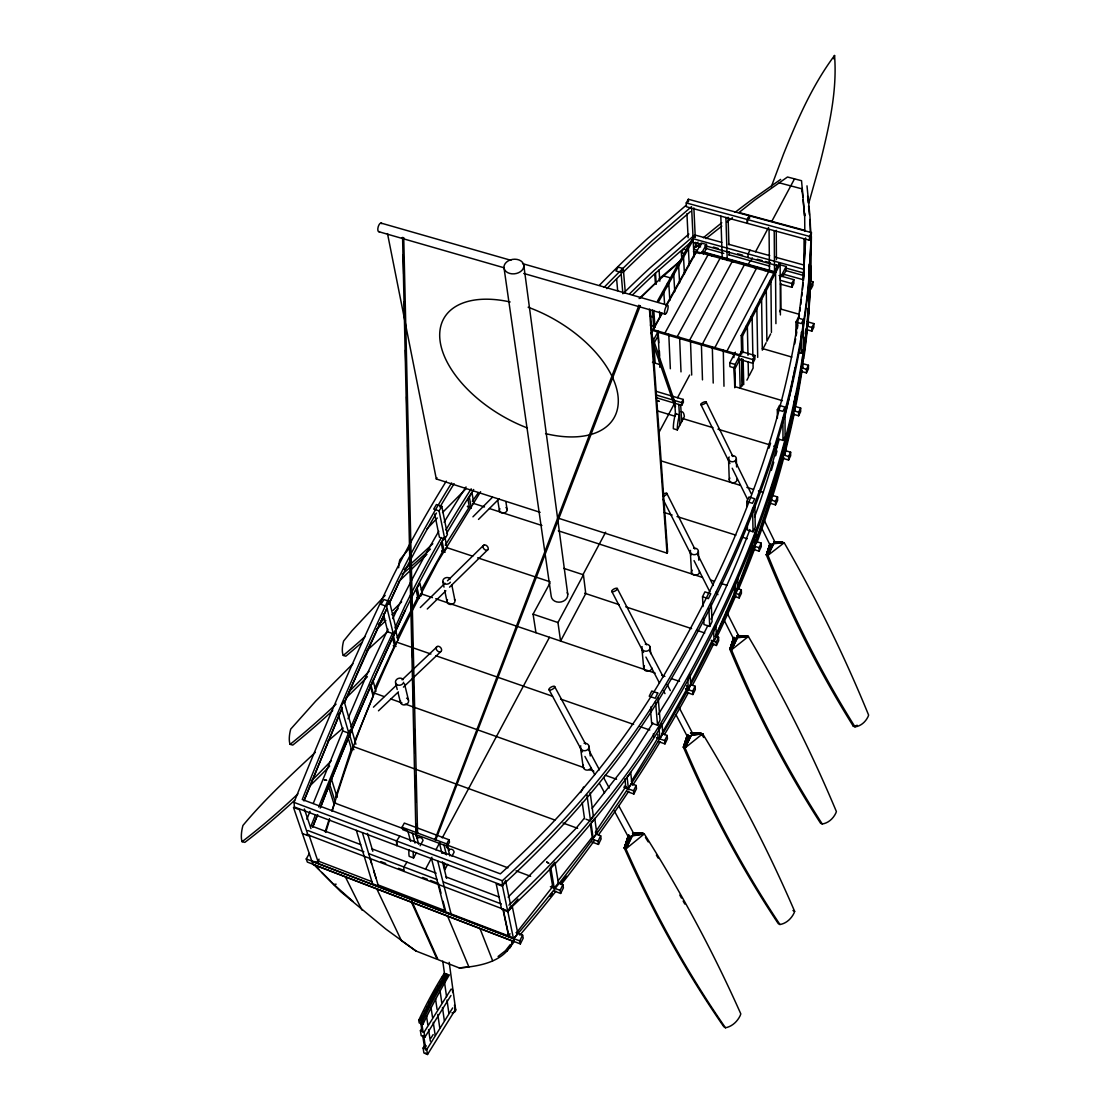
<?xml version="1.0" encoding="UTF-8"?>
<svg xmlns="http://www.w3.org/2000/svg" width="1110" height="1110" viewBox="0 0 1110 1110"><rect width="100%" height="100%" fill="white"/><g stroke="black" fill="none" stroke-linecap="round" stroke-linejoin="round"><path stroke-width="1.5" d="M785.672 450.729L790.639 452.228L790.639 455.794L788.586 460.039L783.604 458.541M780.33 284.091L791.86 287.31L791.86 283.536L793.858 279.664L779.04 275.53M793.858 279.664L793.858 283.438L791.86 287.31M793.858 401.445L793.83 410.561L785.367 448.926M795.925 335.942L795.981 322.067L798.021 318.043L803.39 319.569L803.182 349.067L801.184 353.077L798.534 352.314M793.636 414.308L798.631 415.778L798.645 412.198L800.671 408.064L795.676 406.593M800.671 408.064L800.643 411.657L798.631 415.778M801.184 353.077L801.309 332.265M802.322 191.739L802.336 188.95L779.234 182.831M446.303 481.129A2655.189 1745.406 42.8 0 0 392.496 577.255C357.073 651.154 324.453 726.301 294.039 802.391L294.4 806.984L502.303 885.322L502.331 880.743C568.986 819.804 628.121 750.651 672.965 672.022A1460.385 908.368 -25.2 0 0 808.538 282.661L811.424 232.6L749.5 215.826L747.46 219.558L747.543 223.387L809.426 240.232L811.382 236.444L810.772 281.191L809.495 283.702M803.793 278.36L804.084 238.775M804.861 230.353L739.01 212.509L754.98 199.883L787.503 177.003L801.545 180.708L804.625 215.992L803.085 199.814M801.517 371.462L806.443 372.891L806.471 369.269L808.455 365.273L801.878 363.372M807.692 309.621L807.567 321.942L808.038 308.483M808.288 314.935L808.177 326.104L808.524 310.772M808.996 271.187L809.065 264.291M809.426 240.232L809.467 236.402L811.424 232.6M808.455 365.273L808.413 368.881L806.443 372.891M806.928 329.725L811.882 331.127L811.923 327.492L813.866 323.607L807.261 321.733M812.909 281.774L812.867 285.436L810.952 289.197L810.994 285.548L812.909 281.774L809.62 280.858M813.866 323.607L813.824 327.242L811.882 331.127M810.897 269.952L808.219 316.045A1432.344 903.318 -25.5 0 1 675.213 702.616C631.063 780.691 573.232 849.871 507.645 910.811M811.216 240.19L808.51 286.463A1457.166 907.813 -25.2 0 1 673.215 675.518C628.204 754.412 569.18 824.106 502.303 885.322M810.938 266.233L808.26 312.354A1435.424 903.901 -25.5 0 1 674.963 699.244C631.243 776.528 573.856 844.876 508.893 905.149M805.596 237.901L802.891 282.342A1453.073 903.568 -25.1 0 1 667.193 669.649C623.112 746.392 565.739 814.407 500.374 873.847L302.267 799.505C331.793 724.886 363.636 651.223 398.185 578.782A2637.513 1734.93 42.7 0 1 451.631 482.933M803.071 282.731L802.863 286.144A1449.896 903.013 -25.2 0 1 802.516 289.488M803.279 279.318L805.555 241.73M761.307 527.333L769.882 544.691L773.864 543.65L774.974 542.11L764.263 520.326M769.729 544.441L766.372 554.931A1038.974 727.314 -89.6 0 0 853.34 726.259L855.005 726.842A17.94 14.61 -73.4 0 0 868.048 716.685L868.617 715.09A3152.053 2120.78 -24.8 0 0 784.201 542.748L773.642 541.722L784.201 542.748L767.981 555.333L766.372 554.931L769.965 543.733M803.071 355.519L804.278 343.933M804.625 340.631L804.958 337.329M805.305 334.013L805.818 329.059M723.456 618.811L733.516 638.722L737.595 637.737L738.774 636.072L726.412 611.554M734.029 637.209L729.88 649.322A1064.67 749.93 -88.6 0 0 820.567 823.232L822.246 823.967A18.579 15.054 -70.6 0 0 835.788 813.186L836.385 811.535A3444.718 2211.689 -25.4 0 0 748.376 636.516L737.442 635.572L748.376 636.516L731.504 649.85L729.88 649.322L733.419 638.083M676.101 714.965L687.215 736.291L691.363 735.375L692.501 733.224L679.029 707.32M779.942 924.505A1092.379 775.03 -87.5 0 1 685.05 747.918L683.455 747.252L687.798 734.612L683.455 747.252A1091.186 774.655 -87.5 0 0 778.276 923.631L779.942 924.505A19.272 15.54 -67.6 0 0 794.038 913.086L794.649 911.365A3785.28 2310.659 -25.8 0 0 702.644 733.793L691.308 732.919M795.329 403.055L800.157 374.209M800.726 370.809L801.295 367.424M614.343 810.966L628.232 836.732L632.464 835.886L633.713 833.527L619.033 806.249M706.154 402.014L706.113 402.306A2.942 0.916 -26.2 0 1 702.949 404.456L702.297 404.664A2.942 0.916 -26.2 0 1 700.951 404.65L700.826 404.442A2.942 0.916 -26.2 0 1 704.697 401.806L705.266 401.709A2.942 0.916 -26.2 0 1 706.154 402.014L732.919 456.501M725.468 1027.777A1119.546 802.322 -86.3 0 1 625.915 848.886L624.333 848.054L628.468 835.4L624.333 848.054A1118.283 801.906 -86.3 0 0 723.817 1026.736L725.468 1027.777A20.022 16.04 -64.5 0 0 740.176 1015.664L740.814 1013.888A4182.355 2418.288 -26.1 0 0 644.286 833.915L642.69 833.111L632.534 833.124M401.987 237.679L403.735 237.665L417.554 832.68L416.75 833.027L415.889 832.722L402.583 237.484M415.889 832.722L417.554 832.68M833.707 58.816L834.553 55.5C812.312 85.303 797.355 119.7 783.563 153.999L771.311 186.73M713.661 640.04A1454.031 915.583 -25.8 0 1 513.514 938.741L311.91 861.346L318.195 862.068L319 859.14M772.088 493.964L783.133 454.67L783.105 447.788M808.801 203.116L820.068 163.114C828.712 127.997 837.384 91.936 834.553 55.5M771.2 500.36L772.56 495.781L772.449 484.945L771.089 489.538L771.2 500.36L768.342 499.819M784.548 455.183L785.866 450.743L785.838 439.81L784.52 444.25L784.548 455.183L781.731 454.656M325.729 832.389L329.684 819.333M332.14 811.16C352.383 743.006 379.093 676.684 410.991 613.164M687.118 736.069L683.455 747.252L687.145 735.555M628.912 834.873L624.333 848.054L628.204 835.899M325.161 831.765L329.351 818.819M331.973 810.716L334.068 804.25L328.047 785.075M683.455 747.252L687.381 735.097M335.664 797.216L351.329 748.82L348.554 739.274M689.06 736.485L685.05 747.918L702.644 733.793L692.585 733.446M729.88 649.322L733.419 638.527L735.042 639.055L739.052 636.086M735.042 639.055L731.504 649.85A1065.808 750.277 -88.6 0 0 822.246 823.967M775.252 542.11L771.394 544.913L767.981 555.333A1040.056 727.633 -89.6 0 0 855.005 726.842M624.333 848.054L628.149 836.468L630.078 837.023M629.731 837.287L625.915 848.886L644.286 833.915L633.782 833.776M756.201 539.96L769.813 499.777L769.743 492.965M769.841 544.774L766.372 554.931L769.785 544.524L771.394 544.913M638.944 305.319L434.981 839.396L435.633 840.228L640.234 305.888M638.708 305.43L640.331 306.152M689.268 736.443L685.05 747.918L691.363 735.375L702.644 733.793L692.571 733.946M735.569 638.763L731.504 649.85L737.595 637.737L748.376 636.516L738.733 636.432M771.908 544.635L767.981 555.333L773.864 543.65L784.201 542.748L774.946 542.429M436.383 840.187L434.981 839.396M630.3 836.982L625.915 848.886L632.464 835.886L644.286 833.915L633.741 834.345M737.72 586.926L752.982 545.676L752.844 538.933M754.842 546.439L756.59 541.791L756.382 531.079L754.62 535.741L754.842 546.439L751.983 545.745M317.044 816.044L312.645 827.116L317.682 814.601M320.179 808.136C345.987 740.967 374.791 675.019 405.469 609.945A2546.881 1693.943 43.1 0 1 443.931 538.031M315.49 814.851L311.077 825.812L360.667 844.599M318.639 807.012L349.608 730.269M320.818 806.762C346.32 740.023 375.374 674.741 405.469 609.945M306.846 819.222L310.037 811.327M313.242 803.446L342.546 731.351M354.811 740.772L373.196 696.386L370.213 685.286M631.035 836.718L625.915 848.886L631.77 836.343M690.004 736.166L685.05 747.918L690.711 735.805M772.588 544.372L767.981 555.333L773.254 544.039M736.277 638.5L731.504 649.85L736.971 638.153M350.954 727.119L372.766 675.782L392.843 632.547M347.985 718.767L366.911 674.464L388 629.231M342.269 707.278L303.904 800.92L342.324 707.722M344.308 702.644L386.668 608.779M344.364 703.088L366.342 652.361L386.974 608.544M715.45 636.252L734.515 592.782L734.237 584.457M394.924 627.955L404.664 606.504A2556.705 1698.425 43 0 1 441.475 537.545M392.843 618.631L399.059 604.992A2573.507 1708.526 43.1 0 1 438.769 531.274M389.097 603.923L399.017 582.334A2626.981 1730.212 42.7 0 1 436.452 513.014M374.916 688.117L394.508 645.742L392.912 639.235M412.559 902.777L438.02 959.637L459.235 967.934C478.382 966.366 502.747 962.523 512.085 943.417M509.989 947.912L513.93 941.1M506.951 951.381L508.338 948.398M388.847 604.117L399.017 582.334M685.508 688.727L688.394 689.698L690.739 684.703L690.101 674.408M738.053 588.786L735.861 593.475L735.514 582.903L737.734 578.199L738.053 588.786L741.327 589.826L741.424 593.281L739.191 597.943L734.293 596.361M714.105 641.386L716.38 636.543L715.908 626.096L713.619 630.952L714.105 641.386L711.246 640.456L716.255 642.093L716.408 645.493L711.51 643.856M445.734 973.609L433.469 994.296L420.329 1020.284L421.356 1020.714L434.496 994.726L446.747 974.011M689.504 675.657L687.742 679.417L688.394 689.698M658.438 741.605L664.973 743.88L667.429 738.747L667.165 735.458L662.268 733.752M752.538 549.075L759.115 551.17L759.06 547.688L761.238 543.151L754.647 541.069M759.115 551.17L761.293 546.633L761.238 543.151M686.369 692.307L692.904 694.541L692.696 691.197L695.096 686.216L690.184 684.551M716.255 642.093L718.572 637.265L715.298 636.183M739.191 597.943L739.08 594.516L741.327 589.826M692.904 694.541L695.29 689.56L695.096 686.216M716.408 645.493L718.711 640.664L718.572 637.265M627.428 791.68L633.907 793.983L636.474 788.697L636.127 785.464L631.271 783.729M770.548 503.357L775.488 504.883L775.46 501.373L777.569 496.975L772.643 495.448M775.488 504.883L777.597 500.499L777.569 496.975M664.973 743.88L664.696 740.592L667.165 735.458M703.643 617.992L703.976 624.528L709.734 626.428L712.079 621.586L711.219 603.59M633.907 793.983L633.574 790.764L636.127 785.464M591.949 842.046L598.457 844.419L598.026 841.255L600.677 835.802L595.806 834.012M598.457 844.419L601.107 838.966L600.677 835.802M650.446 709.706L651.653 723.179L657.55 725.218L660.048 720.071L658.202 698.135M788.586 460.039L788.572 456.488L790.639 452.228M747.294 523.323L747.446 530.025L753.052 531.787L755.258 527.236L754.8 503.76M512.529 944.111L512.778 941.294M554.167 891.025L560.647 893.453L560.12 890.359L562.881 884.739L558.025 882.922M560.647 893.453L563.394 887.833L562.881 884.739M777.527 438.769L782.98 440.42L785.075 436.147L785.02 410.506M746.753 501.54L749 496.961L754.703 498.737L752.455 503.302L746.753 501.54L746.877 506.562M591.228 819.527L593.253 815.406L590.131 792.484M702.519 596.736L704.919 591.866L710.761 593.767L708.374 598.651L702.519 596.736L703.032 606.546M309.385 853.465L306.249 858.946L307.331 862.068L520.354 943.916L523.212 938.13L522.602 935.106L516.136 932.622M520.354 943.916L519.73 940.891L522.602 935.106M580.794 792.554L583.555 787.018M777.333 409.729L779.47 405.441L785.006 407.079L782.883 411.38L777.333 409.729L777.388 418.276M431.526 858.696L445.096 911.629L508.852 936.021L510.003 933.704M510.78 905.816L507.825 911.671L501.637 909.312L496.184 883.851L502.497 886.224L514.152 941.766L312.978 864.454L293.498 807.456L299.436 809.689L308.289 835.788L302.447 833.568M803.39 319.569L801.364 323.593L795.981 322.067M397.144 637.861L417.762 597.263L416.292 590.673M502.497 886.224L504.745 881.784M558.247 518.162L667.013 553.127L667.637 551.892L650.293 309.468M690.587 682.9L712.245 640.456M746.905 380.175L748.473 377.136L748.14 362.013M749.236 375.624L753.121 368.076L753.024 363.025M766.122 342.74L762.32 350.136L761.599 299.492L760.267 299.117M770.659 333.902L766.885 341.256L766.288 290.543L764.957 290.168M739.538 359.418L752.788 363.275L752.719 359.557L754.828 355.45L741.563 351.606M752.788 363.275L754.897 359.182L754.828 355.45M779.595 311.674L780.913 309.107L780.788 283.244M809.301 240.204L811.257 236.416M735.375 352.189L729.783 362.887L729.908 366.605L735.25 368.173L740.023 359.002M782.952 276.39L786.13 270.271L786.13 266.483L780.913 265.04M412.545 610.181L437.645 561.951L480.588 491.702M741.882 351.107L739.482 355.7L741.855 350.177M735.25 368.173L735.153 364.455L742.312 350.677M779.747 278.735L786.13 266.483M741.674 353.979L741.202 335.525L778.832 263.667L780.15 264.027L780.399 314.935M742.965 352.689L742.562 335.914L780.15 264.027M733.863 357.642L734.293 353.271M726.925 351.121L768.675 271.714M447.677 864.343L444.791 869.782A28.805 8.45 -69.5 0 1 444.694 863.08M452.006 856.129L454.156 852.078A29.151 8.575 -69.2 0 0 448.468 850.093M677.308 429.917A24.434 6.521 -73.3 0 1 679.417 414.863L675.435 413.655A24.42 6.563 -73.3 0 0 673.34 428.71L677.308 429.917L684.357 416.597A24.614 6.618 -73.1 0 0 681.082 411.727M723.29 350.066L723.984 386.252M765.123 270.729L765.636 269.758M447.288 846.333L446.706 843.919L448.926 839.729L404.317 823.079L402.056 827.228L402.708 829.656L447.288 846.333L449.508 842.143L448.926 839.729M656.163 397.658L681.734 405.33L681.568 402.583L683.233 399.447L656.052 391.303M712.329 346.875L713.217 383.061M754.412 267.746L754.911 266.788M681.734 405.33L683.399 402.195L683.233 399.447M756.465 268.315L714.465 348.429M748.265 264.444L750.249 260.725M425.546 869.172L431.915 857.253M435.897 849.816L439.879 842.365M442.266 837.883L549.478 637.293M582.694 575.16L605.671 532.189M659.049 432.303L674.325 403.749M677.544 397.699L689.657 375.041M750.693 260.864L752.289 257.867M755.535 251.79L768.536 227.467M771.783 221.389L794.524 178.863M583.444 574.813L585.747 593.6L560.578 641.067L557.955 622.53L583.444 574.813L563.783 568.362M750.041 250.194L748.043 253.912L748.126 257.617M701.381 343.698L702.477 379.884M743.714 264.777L744.227 263.819M744.311 264.929L702.033 344.808M689.587 340.271L732.184 261.558M690.489 340.534L691.683 375.041M733.058 261.807L733.571 260.85M408.979 849.622A28.652 8.838 -69.2 0 0 409.174 856.323L413.558 857.975L416.472 852.577M420.135 845.778L423.035 840.423A29.027 8.922 -69 0 0 417.11 838.341M679.611 337.371L680.999 371.892M722.43 258.852L722.957 257.909M747.21 219.489L749.236 215.756L688.353 199.259L686.258 202.936L686.452 206.765L747.294 223.332L747.21 219.489L686.258 202.936M535.977 632.728L533.077 614.163L549.991 583.041M677.225 336.677L720.099 258.2M668.775 334.221L670.343 368.742M711.843 255.91L712.356 254.953M664.904 333.097L708.041 254.856M659.826 367.285L657.966 331.085M701.27 252.969L701.798 252.025L774.849 272.325M658.188 331.501L653.193 340.506L653.457 344.239M701.437 253.455L706.432 244.45L701.34 243.034L666.874 304.959M654.289 342.74L658.438 335.234M703.268 254.218L706.584 248.224L706.432 244.45M421.314 589.854L442.876 551.087L441.183 542.748M652.694 330.461L661.81 313.02M665.986 305.527L696.039 251.526L774.808 273.421M651.292 332.986L662.129 313.492M661.962 733.405L686.965 688.797L686.757 685.55M681.582 256.521L681.373 252.747L683.496 248.959L688.45 250.333M621.059 272.408L623.293 268.551L618.173 267.108L615.939 270.951L621.059 272.408L622.863 293.734M348.804 733.141L351.801 727.98L344.114 701.173L341.048 706.376L348.804 733.141L343.17 731.101L338.092 713.772M444.763 539.044L447.427 534.52L441.808 506.313L436.396 504.55L433.691 509.101L439.102 510.877L444.763 539.044L439.435 537.295L434.704 514.083M393.287 633.768L396.117 628.94L389.457 601.426L383.921 599.525L381.021 604.381L386.571 606.282L393.287 633.768L387.834 631.867L383.436 614.08M386.571 606.282L389.457 601.426M659.923 738.733L662.864 733.779L662.018 723.651L659.062 728.632L659.923 738.733L657.106 737.526M439.102 510.877L441.808 506.313M444.943 550.81L446.955 547.438L444.833 536.838M420.856 596.098L422.244 593.781L419.927 583.291L417.138 587.939L419.483 598.415L416.819 597.485M444.153 537.962L442.127 541.347L444.277 551.934L441.641 551.046M540.126 512.334L436.313 478.965L437.007 477.8M631.368 781.371L658.105 737.609L657.828 734.418M424.908 1045.162L423.118 1048.034L423.895 1052.974L427.517 1054.5L455.156 1010.003L454.476 1005.036M446.511 974.941L444.305 978.479L447.052 974.136M448.065 974.552L445.165 979.145A151.099 46.342 -67.9 0 0 422.466 1021.755L422.868 1024.433L419.192 1022.907L418.775 1020.215A151.002 46.537 -67.9 0 1 441.502 977.66L444.416 973.068M426.212 1045.717L424.672 1048.201L422.743 1035.852M430.86 1038.28L433.164 1034.575M427.517 1054.5L426.753 1049.561L452.686 1007.908M422.216 1027.791L420.412 1030.663L421.19 1035.686L424.852 1037.226L450.965 995.504M424.852 1037.226L424.075 1032.203L451.173 989.01M652.93 722.971L625.887 765.206L592.171 808.288M658.383 714.285L669.288 696.886A1428.279 899.142 -25.4 0 0 707.889 625.471M445.263 545.204L469.363 506.937L467.823 498.515M595.307 832.32L625.762 786.685L624.916 778.901M403.86 866.952L406.995 862.137M510.364 944.513L505.48 950.715L498.085 956.487M396.728 845.542L396.561 840.95L399.85 836.135M472.277 501.331L478.188 492.951M628.357 788.322L631.895 783.48L630.73 772.505L627.15 777.375L628.357 788.322L624.333 786.088M516.497 932.802L552.711 886.571L549.575 868.284M558.08 880.785L592.185 837.245L590.312 823.662M511.974 942.737L514.138 940.073M549.838 896.145L551.989 893.481M560.647 882.825L562.812 880.161M511.849 943.153L514.027 940.475M549.963 896.242L552.142 893.564M560.855 882.838L566.294 876.137M583.749 818.916L575.59 828.809L508.13 897.144M554.223 887.889L558.399 883.005L554.903 862.262L550.671 867.201L554.223 887.889L551.656 886.113M507.936 911.74L512.321 906.648L517.87 933.69L513.597 938.727L508.422 935.05L503.385 911.393M511.127 906.842L517.926 899.003M410.423 546.98L399.808 559.828A16.844 6.813 -71.3 0 0 398.67 567.765M426.85 529.068L437.285 518.009M385.17 595.362L352.161 630.522L343.587 641.067A17.385 6.799 -72.2 0 0 343.267 655.441L345.807 656.204A958.984 306.846 -65.2 0 0 362.04 642.343M442.529 512.529L466.02 488.719M472.943 516.83L492.382 497.322M640.442 298.035L653.499 284.993L681.318 260.281M398.476 581.89L426.892 554.362M478.507 519.411L499.195 498.723M420.315 607.531L445.013 583.222M447.483 580.794L483.308 545.551M427.267 609.001L445.845 590.811M449.55 587.176L487.928 549.589M352.938 663.752L315.656 701.187L290.709 729.117A18.01 6.84 -73.1 0 0 290.112 744.352L292.749 745.087A978.867 309.565 -65.8 0 0 332.695 710.58M373.446 707.167L397.089 684.592M402.07 679.847L437.479 646.339A3.177 2.303 46.8 0 1 439.56 646.714L440.226 647.185A3.177 2.303 46.8 0 1 440.268 651.82L439.615 651.889A3.177 2.303 46.8 0 1 437.52 650.973L436.952 650.363A3.177 2.303 46.8 0 1 436.91 646.589M378.468 710.816L398.421 691.863M403.416 687.118L440.837 651.57M639.124 298.604L655.386 283.355L654.761 274.115M366.522 650.876L387.931 631.451M315.337 752.344C290.32 775.71 264.693 799.311 242.924 825.479A18.731 6.91 -74 0 0 242.063 841.685L244.824 842.379A1001.553 315.004 -66.4 0 0 294.566 800.379M696.456 246.822L700.244 243.465M694.222 235.389L654.387 270.188A2556.705 1698.425 43 0 0 629.772 293.678M690.545 242.466L654.636 273.879A2546.881 1693.943 43.1 0 0 632.506 294.969M688.852 234.057L650.183 267.774A2573.507 1708.526 43.1 0 0 624.222 292.527M327.852 741.133L343.115 727.98M690.392 211.608L652.625 244.283A2626.981 1730.212 42.7 0 0 622.738 272.699M686.049 205.336L648.101 238.053A2655.189 1745.406 42.8 0 0 599.608 285.048M691.516 206.654L652.361 240.481A2637.513 1734.93 42.7 0 0 604.09 287.365M659.062 278.874L681.138 260.142M705.946 238.65L721.819 226.107M727.105 221.917L732.392 217.74M780.663 179.418L751.262 200.091A2650.944 1743.463 43.8 0 0 735.125 212.315M663.336 496.253L663.558 496.184A3.039 1.041 -26.8 0 0 666.846 493.894L666.902 493.575A3.039 1.041 -26.8 0 0 666.028 493.159L665.445 493.242A3.039 1.041 -26.8 0 0 663.35 494.075M675.407 405.691L675.435 406.857M633.033 835.372L644.286 833.915L633.477 834.845M635.031 834.082L642.69 833.111L633.213 833.249M691.918 734.903L702.644 733.793L692.335 734.418M321.914 872.446L333.791 884.434L336.15 884.184M459.235 967.934L468.919 966.976L447.635 916.25M740.384 636.613L746.753 636.002L737.248 635.586M737.442 635.572L738.774 636.072M779.525 542.61L782.592 542.36L774.974 541.846M738.122 637.293L748.376 636.516L738.511 636.849M633.297 833.707L642.69 833.111L632.589 833.471M774.378 543.234L784.201 542.748L774.738 542.818M736.846 636.308L746.753 636.002L738.275 635.78M697.788 733.197L701.02 733.141A3774 2305.97 -25.8 0 1 703.671 737.484M779.4 542.402L782.592 542.36L774.433 541.999M737.428 636.002L746.753 636.002M690.434 733.086L701.02 733.141L691.114 732.933L692.501 733.224M779.595 542.318L782.592 542.36M774.045 541.68L774.974 542.11M350.94 749.07L353.937 749.625M393.231 645.729L396.034 646.478M747.46 219.558L809.467 236.402M721.764 242.396L695.137 235.056L693.084 238.719L803.862 269.328M728.424 244.228L769.716 255.619M774.641 256.979L804.153 265.11M713.258 247.072L718.128 248.418M737.65 253.815L742.534 255.161M757.242 259.24L762.195 260.614M765.498 261.516L770.451 262.89M693.264 242.424L701.575 244.727M704.905 245.657L779.262 266.233M785.811 268.051L803.834 273.032M700.604 246.961L695.637 245.588L693.597 249.25L696.9 250.18M705.571 248.335L723.775 253.385M728.743 254.759L769.827 266.15M786.144 270.673L804.084 275.641M703.532 252.012L776.029 272.158M782.564 273.962L803.793 279.859M687.09 248.224L688.38 248.584L689.241 265.54M774.239 272.436L775.557 272.81L775.918 323.662M693.389 251.72L699.98 253.552M681.373 252.747L684.676 253.663M780.316 280.317L791.86 283.536M682.248 256.882L683.538 257.243L684.44 274.17M769.605 281.274L770.937 281.649L771.422 332.431M677.364 265.581L678.654 265.942L679.597 282.856M672.452 274.35L673.756 274.711L674.741 291.611M663.655 275.96L670.19 277.805M780.538 308.996L798.853 314.185M755.549 308.136L756.881 308.511L757.7 357.392M806.956 326.09L811.923 327.492M662.531 292.041L663.836 292.416L664.585 304.209M750.804 317.196L752.136 317.585L752.885 356.296M746.017 326.326L747.363 326.715L747.987 355.283M380.98 223.068L510.891 260.295M522.56 263.639L667.457 305.181M741.202 335.525L742.562 335.914M378.94 231.74L503.76 267.69M523.726 273.449L665.181 314.185M650.183 316.128L653.499 317.099M762.362 348.54L791.791 357.045M801.531 367.84L806.471 369.269M650.349 325.133L655.33 326.576M652.625 329.531L739.468 354.77M651.445 330.1L658.827 332.251M732.794 353.757L752.719 359.557M657.411 332.084L733.765 354.284M729.783 362.887L735.153 364.455M652.458 362.304L660.325 364.746M734.792 386.613L782.397 400.668M793.719 410.742L798.645 412.198M655.954 394.91L681.568 402.583M657.175 410.839L675.241 416.305M681.817 418.29L713.022 427.711M717.948 429.195L768.883 444.569M773.809 446.053L777.097 447.052M782.023 454.503L788.572 456.488M661.074 460.886L740.273 485.334M746.877 487.373L753.468 489.413M758.421 490.939L763.375 492.465M768.869 499.333L775.46 501.373M663.96 512.432L672.133 515.012M677.031 516.552L735.833 535.131M742.368 537.198L747.266 538.738M752.455 545.593L759.06 547.688M473.026 503.232L484.501 506.951M489.427 508.533L541.916 525.502M558.316 530.802L702.463 577.408M710.65 580.058L713.924 581.113M720.473 583.236L727.022 585.345M468.073 506.701L471.362 507.769M734.168 592.92L739.08 594.516M446.373 547.466L472.721 556.193M477.647 557.817L550.088 581.793M584.651 593.226L619.213 604.673M625.79 606.851L691.599 628.621M696.539 630.258L704.767 632.977M441.919 551.115L445.179 552.183M467.393 506.507L471.292 507.797L469.35 497.1L471.972 492.729L473.901 503.44M533.077 614.163L557.955 622.53M421.079 593.781L432.456 597.638M435.703 598.748L655.136 673.104M661.643 675.31L664.89 676.406M671.397 678.612L679.514 681.36M686.146 688.963L692.696 691.197M396.853 642.204L430.916 654.026M435.786 655.719L552.558 696.261M560.661 699.078L633.602 724.4M640.082 726.648L649.808 730.019M656.523 737.748L664.696 740.592M467.56 506.299L469.363 506.937M374.278 693.084L384.06 696.553M390.567 698.87L401.973 702.921M405.233 704.087L584.096 767.718M588.966 769.452L593.836 771.186M605.2 775.224L616.549 779.262M623.834 787.295L633.574 790.764M586.038 819.249L590.562 820.887L586.926 794.76M353.771 746.697L554.861 820.04M562.992 823.009L577.644 828.337M591.505 838.883L598.026 841.255M402.056 827.228L446.706 843.919M334.609 802.988L407.481 830.252M446.359 844.793L507.936 867.826M516.039 870.85L530.635 876.303M550.394 886.71L560.12 890.359M441.808 852.591L446.248 854.256M294.039 802.391L502.331 880.743M371.878 848.831L436.133 873.168M445.845 876.845L499.278 897.074M307.817 830.502L363.844 851.772M368.645 853.59L437.354 879.675M443.75 882.103L501.29 903.942M380.896 861.61L385.711 863.441M398.518 868.311L403.332 870.129M422.549 877.441L427.35 879.273M430.555 880.48L438.561 883.532L441.017 893.148M306.54 834.359L506.021 910.2M317.751 860.902L371.85 881.645M377.955 884.864L445.54 910.797L443.07 901.167M306.249 858.946L519.73 940.891M314.227 864.981L340.673 891.594L385.905 929.125L416 951.02L437.09 959.276L411.574 902.402M441.669 977.411L445.318 978.895M442.821 978.188L443.847 978.604M440.462 982.086L441.489 982.503M438.367 985.652L439.394 986.068M438.117 986.068L439.144 986.485M435.786 990.148L436.813 990.564M433.816 993.7L434.829 994.116M433.469 994.296L434.496 994.726M431.179 998.542L432.206 998.958M429.279 1002.15L430.305 1002.58M428.904 1002.857L429.931 1003.274M426.656 1007.242L427.683 1007.658M424.783 1011.002L425.81 1011.432M424.45 1011.696L425.477 1012.112M422.258 1016.205L423.285 1016.635M418.775 1020.215L422.466 1021.755M420.412 1030.663L424.075 1032.203M423.118 1048.034L426.753 1049.561M425.435 1053.14L426.448 1053.57M792.97 910.519L794.649 911.365M416 951.02L401.404 940.614L376.873 889.068M352.883 901.334L333.791 884.434M314.893 864.732L318.778 869.144M554.625 686.549L585.608 744.116M588.869 750.18L599.469 769.882M603.549 777.458L609.251 788.058M548.992 689.768A3.247 1.263 -29 0 0 550.324 690.045L551.018 689.879A3.247 1.263 -29 0 0 554.611 687.284L554.722 686.868A3.247 1.263 -29 0 0 553.89 686.244L553.293 686.285A3.247 1.263 -29 0 0 548.895 689.449L582.486 751.886M584.928 756.437L594.738 774.613M599.636 783.702L604.548 792.79M611.804 591.533A3.136 1.152 -27.7 0 0 613.15 591.713L613.844 591.533A3.136 1.152 -27.7 0 0 617.271 589.091L617.354 588.73A3.136 1.152 -27.7 0 0 616.494 588.217L615.897 588.272A3.136 1.152 -27.7 0 0 611.707 591.255L643.564 652.486M645.937 657.064L659.437 682.969M663.405 690.587L664.987 693.625M617.243 588.453L646.561 644.841M649.725 650.932L663.197 676.836M667.152 684.454L670.315 690.559M666.791 493.326L694.902 549.075M697.815 554.861L713.272 585.497M716.366 591.63L717.906 594.696M663.086 499.347L691.141 554.861M694.041 560.619L709.914 592.005M345.404 876.969L361.929 910.034M700.826 404.442L729.922 463.564M732.212 468.226L747.529 499.333M735.208 461.177L751.276 493.853M480.047 928.709L492.66 960.774M652.375 341.727L674.866 406.496M651.209 333.264L675.116 402.944M308.927 834.803L318.195 862.068M304.362 808.968L310.939 828.587M329.42 783.383L335.553 802.988M331.515 779.317L337.107 797.327M356.338 830.363L372.585 883.81L378.427 886.044L362.387 832.639M370.171 858.974L371.642 863.83M373.584 870.295L376.012 878.399M367.507 833.416L372.807 851.259M353.507 748.126L349.581 734.542L351.565 729.117L355.894 744.227M411.324 899.28L412.087 902.541M408.008 831.64L410.631 841.422M373.598 695.04L371.031 685.439L372.946 680.208L375.915 691.433M412.434 833.291L415.029 843.073M415.986 834.04L418.65 844.197M437.715 861.027L451.062 913.918M395.59 682.941L397.227 689.518M398.06 692.793L400.53 702.658M442.46 861.832L446.595 878.399M439.546 843.433L441.96 853.188M404.47 683.718L408.494 700.146M444.014 845.099L446.4 854.853M395.673 645.007L393.509 636.155L395.881 631.202L398.032 640.068M447.025 844.183L449.869 855.921M503.108 909.007L508.852 936.021M505.508 880.299L510.447 904.22M442.959 582.042L444.014 587.121M444.708 590.492L447.163 602.341M451.77 584.748L454.85 599.983M387.501 233.586L436.313 478.965M497.807 500.693L499.403 510.281M505.855 501.637L507.145 509.629M421.62 1022.352L423.146 1032.217M423.645 1035.491L425.935 1050.282M420.745 1022.976L421.966 1030.829M426.559 1016.385L427.822 1024.641M428.571 1029.594L430.333 1041.152M431.041 1007.505L432.512 1017.357M433.247 1022.282L435.203 1035.422M435.578 999.194L437.062 1009.351M437.798 1014.415L439.768 1027.957M503.995 267.732L551.212 596.306A8.325 6.854 -8.6 0 0 561.327 601.911A8.325 6.854 -8.6 0 0 567.252 592.504M440.101 991.022L441.752 1002.566M442.46 1007.505L444.347 1020.7M582.195 802.363L584.526 818.708M442.765 961.149L444.666 974.76M444.444 981.726L446.553 996.725M447.011 1000.054L448.884 1013.388M580.502 747.724L583.194 767.121M449.189 962.356L455.71 1010.003M452.311 989.26L452.769 992.617M588.994 746.253L590.284 755.966M523.809 265.332A9.976 7.284 -7.5 0 1 509.67 273.421A9.976 7.284 -7.5 0 1 508.227 260.892A9.976 7.284 -7.5 0 1 523.809 265.332L567.737 594.225M806.998 185.842L809.925 215.853A1454.031 915.583 -25.8 0 1 810.647 232.531M807.622 196.192L808.26 202.866M808.593 206.196L809.398 214.535M802.003 188.436L802.835 197.178M651.306 710.261L650.987 706.82M653.707 737.068L653.402 733.724M641.899 648.42L643.744 668.456M616.647 279.151L617.659 290.64M655.51 701.645L657.55 725.218M650.113 647.019L650.696 653.707M623.293 268.551L625.346 293.165M649.433 309.052L667.013 553.127M652.472 309.967L653.665 326.77M653.721 342.768L655.178 363.234M653.79 310.356L654.969 327.145M655.497 273.129L656.246 284.313M658.341 335.761L658.771 342.81M659.395 351.107L659.687 356.227M659.062 270.007L659.798 281.191M659.506 311.452L659.839 316.489M674.797 403.249L675.532 415.126M669.843 300.408L668.803 283.536L667.498 283.161L667.707 286.533M680.666 404.706L681.665 421.675M678.793 404.442L680.014 424.797M690.281 551.198L691.53 572.663M698.343 551.587L698.8 560.175M686.923 213.689L688.131 237.776M708.846 608.446L709.734 626.428M688.353 199.259L688.477 201.812M691.627 208.18L694.014 256.965M693.875 207.945L695.262 237.526M695.484 242.369L695.72 247.544M696.039 251.526L696.081 252.47M396.645 840.978L396.811 845.57M720.82 216.117L722.208 257.423M728.535 458.499L729.242 479.548M403.79 866.924L404.012 871.419M725.912 217.504L727.258 260.531M734.681 366.661L735.278 386.752M734.321 366.342L734.917 386.779M734.154 367.688L734.751 387.765M731.684 455.641A3.913 3.094 -1.6 0 1 736.346 458.846L736.596 466.935M728.077 217.241L728.909 244.797M729.104 251.679L729.214 255.12M741.619 358.71L742.271 384.268L740.176 388.32L739.413 359.376M743.131 359.404L743.742 384.573M741.799 359.016L742.479 385.864M403.249 254.925L403.693 273.962M404.345 301.642L404.831 322.399M405.469 350.08L405.955 370.837M406.565 396.783L407.051 417.54M407.689 445.221L408.175 465.978M408.771 491.924L409.257 512.681M409.909 540.362L410.436 562.853M410.991 587.065L411.519 609.556M412.087 633.768L412.642 657.994M413.211 682.206L413.739 704.697M414.294 728.909L414.863 753.135M415.39 775.626L416 801.573M416.514 824.064L416.722 832.708M752.566 508.338L753.052 531.787M749.5 215.826L749.541 218.379M749.236 215.756L749.292 218.309M755.424 529.761L755.521 534.826M804.653 213.217L804.819 231.407M769.05 229.243L769.466 270.549M774.211 230.658L774.53 271.964M776.237 230.339L776.431 259.615M776.459 264.777L776.5 269.952M782.911 418.206L782.98 440.42M780.927 275.113L780.941 276.057M422.868 1024.433A219.697 65.462 -68 0 1 449.383 974.844M454.781 1008.241A3.053 2.581 -14.1 0 1 451.937 1012.82M432.789 543.733A941.89 305.319 -64.7 0 1 404.387 569.472M430.444 549.075A941.405 305.944 -64.7 0 1 411.505 566.211M410.325 567.224A941.405 305.944 -64.7 0 1 402.195 574.245M401.626 601.856A959.498 306.193 -65.3 0 1 393.037 610.375M384.518 618.603A959.498 306.193 -65.3 0 1 378.482 624.292M365.384 636.321A959.498 306.193 -65.3 0 1 343.267 655.441M398.06 608.779A958.984 306.846 -65.2 0 1 391.955 614.746M385.878 620.559A958.984 306.846 -65.2 0 1 376.262 629.55M505.938 507.534A3.899 3.094 -9.8 0 1 506.313 511.71A3.899 3.094 -9.8 0 1 501.137 512.695A3.899 3.094 -9.8 0 1 499.875 508.685M369.089 671.328A979.395 308.871 -65.8 0 1 349.414 691.266M336.08 704.129A979.395 308.871 -65.8 0 1 290.112 744.352M367.396 676.698A978.867 309.565 -65.8 0 1 346.098 697.899M450.369 582.223A4.079 3.302 -12.7 0 1 444.291 583.624A4.079 3.302 -12.7 0 1 444.222 578.532A4.079 3.302 -12.7 0 1 450.327 578.893M454.434 599.22A4.024 3.288 -12.9 0 1 453.615 603.479A4.024 3.288 -12.9 0 1 448.482 603.909A4.024 3.288 -12.9 0 1 447.524 599.788M331.307 760.697A1002.122 314.255 -66.4 0 1 311.3 780.968M297.91 793.886A1002.122 314.255 -66.4 0 1 242.063 841.685M329.67 766.122A1001.553 315.004 -66.4 0 1 309.426 786.324M403.665 682.275A4.232 3.51 -16.4 0 1 397.533 684.953A4.232 3.51 -16.4 0 1 396.672 679.431A4.232 3.51 -16.4 0 1 403.249 679.611M408.091 699.342A4.176 3.496 -16.7 0 1 405.039 704.864A4.176 3.496 -16.7 0 1 400.53 700.826M406.579 698.162A4.176 3.496 -16.7 0 1 407.425 698.662M802.155 292.832A1449.896 903.013 -25.2 0 1 801.781 296.19M801.378 299.561A1449.896 903.013 -25.2 0 1 800.754 304.612M800.324 307.997A1449.896 903.013 -25.2 0 1 799.866 311.397M799.394 314.782A1449.896 903.013 -25.2 0 1 798.909 318.195M797.896 325.022A1449.896 903.013 -25.2 0 1 797.355 328.463M796.8 331.89A1449.896 903.013 -25.2 0 1 796.231 335.331M795.648 338.786A1449.896 903.013 -25.2 0 1 794.732 343.961M770.548 443.223A1449.896 903.013 -25.2 0 1 769.022 448.149M809.884 219.53A1450.923 914.987 -25.8 0 1 810.494 232.85M810.702 275.433A1450.923 914.987 -25.8 0 1 810.564 280.483M810.231 288.933A1450.923 914.987 -25.8 0 1 808.038 321.553M807.386 328.518A1450.923 914.987 -25.8 0 1 803.779 358.752M802.044 370.56A1450.923 914.987 -25.8 0 1 795.801 405.83M794.122 414.03A1450.923 914.987 -25.8 0 1 785.603 450.577M783.868 457.292A1450.923 914.987 -25.8 0 1 772.726 496.031M771.7 499.292A1450.923 914.987 -25.8 0 1 756.867 542.735M755.105 547.494A1450.923 914.987 -25.8 0 1 738.552 589.077M735.93 595.237A1450.923 914.987 -25.8 0 1 716.852 637.168M713.813 643.439A1450.923 914.987 -25.8 0 1 692.682 684.745M688.575 692.335A1450.923 914.987 -25.8 0 1 664.446 734.612M660.117 741.813A1450.923 914.987 -25.8 0 1 632.686 785.256M628.843 791.069A1450.923 914.987 -25.8 0 1 598.581 834.775M594.516 840.395A1450.923 914.987 -25.8 0 1 561.174 884.545M555.93 891.205A1450.923 914.987 -25.8 0 1 519.841 935.12M810.702 273.449A1454.031 915.583 -25.8 0 1 809.176 304.084M808.926 307.525A1454.031 915.583 -25.8 0 1 807.913 319.652M807.414 324.883A1454.031 915.583 -25.8 0 1 803.807 355.131M802.072 366.938A1454.031 915.583 -25.8 0 1 795.814 402.236M794.136 410.45A1454.031 915.583 -25.8 0 1 785.603 447.011M783.854 453.74A1454.031 915.583 -25.8 0 1 772.685 492.507M770.631 499.042A1454.031 915.583 -25.8 0 1 757.381 537.67M754.439 545.593A1454.031 915.583 -25.8 0 1 715.936 635.336M794.968 367.923A1428.279 899.142 -25.4 0 1 794.358 371.364M794.066 373.002A1428.279 899.142 -25.4 0 1 784.617 417.707M779.151 439.269A1428.279 899.142 -25.4 0 1 754.634 516.871M749.902 529.595A1428.279 899.142 -25.4 0 1 710.983 619.2M776.972 450.938A1425.212 898.573 -25.5 0 1 775.626 455.78M773.753 462.26A1425.212 898.573 -25.5 0 1 771.353 470.39M857.197 725.246A17.927 14.596 -73.4 0 1 853.34 726.259M736.346 458.846A3.913 3.094 -1.6 0 1 731.171 461.621A3.913 3.094 -1.6 0 1 729.187 456.987M736.915 479.09A3.871 3.08 -1.5 0 1 732.35 482.753A3.871 3.08 -1.5 0 1 729.894 478.035M693.583 548.173A4.038 3.302 -2.9 0 1 698.356 551.309A4.038 3.302 -2.9 0 1 693.639 554.667A4.038 3.302 -2.9 0 1 690.503 550.366M699.383 571.331A3.996 3.274 -2.9 0 1 694.638 575.216A3.996 3.274 -2.9 0 1 692.168 570.193M645.298 644.272A4.176 3.51 -5.2 0 1 650.169 647.63A4.176 3.51 -5.2 0 1 645.257 651.195A4.176 3.51 -5.2 0 1 642.093 646.603M651.889 667.984A4.121 3.496 -5.3 0 1 646.367 671.092A4.121 3.496 -5.3 0 1 644.438 665.833M645.465 837.509A4168.647 2413.057 -26.1 0 1 648.212 841.907M656.371 855.13A4168.647 2413.057 -26.1 0 1 658.161 858.086M679.806 895.104A4168.647 2413.057 -26.1 0 1 681.485 898.087M683.149 901.07A4168.647 2413.057 -26.1 0 1 684.814 904.053M584.096 743.312A4.315 3.732 -9.3 0 1 589.035 746.905A4.315 3.732 -9.3 0 1 583.902 750.707A4.315 3.732 -9.3 0 1 580.752 745.781M591.339 767.593A4.26 3.719 -9.5 0 1 585.844 769.924A4.26 3.719 -9.5 0 1 583.43 765.192M439.935 507.076A2626.981 1730.212 42.7 0 1 454.129 483.683M606.865 288.655A2626.981 1730.212 42.7 0 1 620.282 275.127M695.54 244.297A2650.944 1743.463 43.8 0 1 698.135 242.105M703.365 237.748A2650.944 1743.463 43.8 0 1 721.805 222.763M444.111 522.255A2573.507 1708.526 43.1 0 1 466.034 486.957M445.873 529.997A2556.705 1698.425 43 0 1 471.195 488.816M446.567 533.508A2546.881 1693.943 43.1 0 1 473.679 489.482M528.152 307.248A98.554 54.834 30.6 0 1 617.868 394.882A98.554 54.834 30.6 0 1 545.551 433.621M527.403 427.974A98.554 54.834 30.6 0 1 440.115 341.214A98.554 54.834 30.6 0 1 510.128 301.975M379.467 231.615A4.482 1.859 -74.3 0 1 378.205 226.787A4.482 1.859 -74.3 0 1 381.798 223.665M413.558 857.975A28.666 8.797 -69.3 0 1 413.364 851.273M415.834 835.886A28.999 8.977 -69 0 1 418.068 837.495M446.511 847.541A29.137 8.616 -69.2 0 1 449.494 849.747M794.718 399.891L794.677 410.908L795.662 395.535L794.718 399.891M802.613 357.004L802.53 368.104L803.154 352.73L802.613 357.004M658.05 401.043L659.271 401.376L658.05 401.043M657.772 693.07L655.219 698.273L649.225 696.22L651.792 691.03L657.772 693.07M691.905 239.621L657.522 300.976L658.827 301.351L693.195 239.982L691.905 239.621M596.75 833.055L593.101 838.05L591.061 823.342L594.752 818.32L596.75 833.055M484.251 544.968L483.71 545.177A3.08 2.109 45.6 0 0 483.807 548.715L484.362 549.297A3.08 2.109 45.6 0 0 486.36 550.213L486.985 550.171A3.08 2.109 45.6 0 0 486.874 545.856L486.236 545.399A3.08 2.109 45.6 0 0 484.251 544.968M326.548 780.288L324.342 779.969L326.534 780.316M548.687 863.219L546.772 862.054L548.687 863.219M666.513 312.784A4.662 1.346 -74 0 0 667.79 305.305A4.662 1.346 -74 0 0 664.654 310.953A4.662 1.346 -74 0 0 666.513 312.784"/></g></svg>
